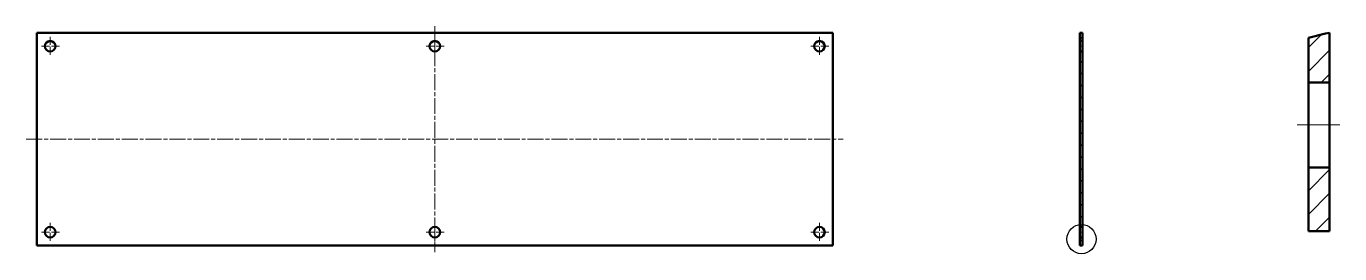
# Model space of a CAD drawing. Header units: millimetres. Extents: x 125 to 620, y 460 to 546.
import ezdxf

# ---------------------------------------------------------------- set-up
doc = ezdxf.new("R2010")
doc.units = ezdxf.units.MM
doc.linetypes.add('AM_ISO02W050x2', pattern=[3.75, 3, -0.75])
doc.linetypes.add('AM_ISO08W050x2', pattern=[9, 6, -0.75, 1.5, -0.75])
for name, color, linetype, lineweight in [('Break Line (ISO)', 7, 'Continuous', 50), ('Detail Boundary (ISO)', 7, 'Continuous', 25), ('Netmanh', 5, 'Continuous', 13), ('Visible (ISO)', 7, 'Continuous', 50)]:
    doc.layers.add(name, color=color, linetype=linetype, lineweight=lineweight)
pattern_1 = [(45, (34.3403, -0.9427), (-2.245064, 2.245064), [])]

msp = doc.modelspace()

# ---------------------------------------------------------------- hatches: boundary and pattern name
at = {"layer": 'Netmanh'}
h = msp.add_hatch(dxfattribs=at)
h.set_pattern_fill('ANSI31', color=256)
h.set_pattern_definition(pattern_1)
h.paths.add_polyline_path([(522.09, 540.03), (523.09, 540.03), (523.09, 543.03), (522.09, 543.03)])
h.paths.add_polyline_path([(523.09, 466.03), (522.09, 466.03), (522.09, 463.03), (523.09, 463.03)])
h = msp.add_hatch(dxfattribs=at)
h.set_pattern_fill('ANSI31', color=256, scale=2)
h.set_pattern_definition([(45, (-463.397, -543.034), (-4.490128, 4.490128), [])])
h.paths.add_polyline_path([(608.18, 524.42), (616.18, 524.42), (616.18, 543.03), (614.68, 542.88), (608.18, 541.21)])
h.paths.add_polyline_path([(616.18, 492.42), (608.18, 492.42), (608.18, 468.42), (616.18, 468.42)])
h = msp.add_hatch(dxfattribs=at)
h.set_pattern_fill('ANSI31', color=256)
h.set_pattern_definition(pattern_1)
h.paths.add_polyline_path([(523.09, 536.03), (522.09, 536.03), (522.09, 470.03), (523.09, 470.03)])

# ---------------------------------------------------------------- linework, layer by layer
at = {"layer": 'Break Line (ISO)'}
for p, q in [((608.18, 541.21), (614.68, 542.88)), ((614.68, 542.88), (616.18, 543.03))]:
    msp.add_line(p, q, dxfattribs=at)
at = {"layer": 'Detail Boundary (ISO)'}
msp.add_circle((522.66, 465.42), 5.5, dxfattribs=at)
at = {"layer": 'Netmanh', "linetype": 'AM_ISO08W050x2'}
for p, q in [((278.87, 545.53), (278.87, 460.53)), ((124.87, 503.03), (432.87, 503.03))]:
    msp.add_line(p, q, dxfattribs=at)
at = {"layer": 'Netmanh', "linetype": 'AM_ISO02W050x2'}
for p, q in [((133.87, 541.53), (133.87, 534.53)), ((278.87, 541.53), (278.87, 534.53)), ((423.87, 541.53), (423.87, 534.53)), ((137.37, 538.03), (130.37, 538.03)), ((282.37, 538.03), (275.37, 538.03)), ((427.37, 538.03), (420.37, 538.03)), ((133.87, 471.53), (133.87, 464.53)), ((278.87, 471.53), (278.87, 464.53)), ((423.87, 471.53), (423.87, 464.53)), ((137.37, 468.03), (130.37, 468.03)), ((282.37, 468.03), (275.37, 468.03)), ((427.37, 468.03), (420.37, 468.03))]:
    msp.add_line(p, q, dxfattribs=at)
at = {"layer": 'Netmanh'}
for p, q in [((521.84, 538.03), (523.34, 538.03)), ((604.01, 508.42), (620.01, 508.42)), ((521.84, 468.03), (523.34, 468.03))]:
    msp.add_line(p, q, dxfattribs=at)
at = {"layer": 'Visible (ISO)'}
for p, q in [((428.87, 543.03), (128.87, 543.03)), ((128.87, 543.03), (128.87, 463.03)), ((428.87, 463.03), (428.87, 543.03)), ((522.09, 543.03), (522.09, 540.03)), ((523.09, 543.03), (522.09, 543.03)), ((522.09, 536.03), (522.09, 540.03)), ((522.09, 540.03), (523.09, 540.03)), ((523.09, 540.03), (523.09, 543.03)), ((523.09, 540.03), (523.09, 536.03)), ((608.18, 541.21), (608.18, 524.42)), ((616.18, 524.42), (616.18, 543.03)), ((522.09, 536.03), (522.09, 470.03)), ((523.09, 536.03), (522.09, 536.03)), ((523.09, 470.03), (523.09, 536.03)), ((608.18, 492.42), (608.18, 524.42)), ((608.18, 524.42), (616.18, 524.42)), ((616.18, 524.42), (616.18, 492.42)), ((608.18, 492.42), (608.18, 468.42)), ((616.18, 492.42), (608.18, 492.42)), ((616.18, 468.42), (616.18, 492.42)), ((522.09, 466.03), (522.09, 470.03)), ((522.09, 470.03), (523.09, 470.03)), ((522.09, 466.03), (522.09, 463.03)), ((523.09, 466.03), (522.09, 466.03)), ((523.09, 470.03), (523.09, 466.03)), ((523.09, 463.03), (523.09, 466.03)), ((608.18, 468.42), (616.18, 468.42)), ((128.87, 463.03), (428.87, 463.03)), ((522.09, 463.03), (523.09, 463.03))]:
    msp.add_line(p, q, dxfattribs=at)
for centre in [(133.87, 538.03), (278.87, 538.03), (423.87, 538.03), (133.87, 468.03), (278.87, 468.03), (423.87, 468.03)]:
    msp.add_circle(centre, 2, dxfattribs=at)

doc.saveas('drawing.dxf')
